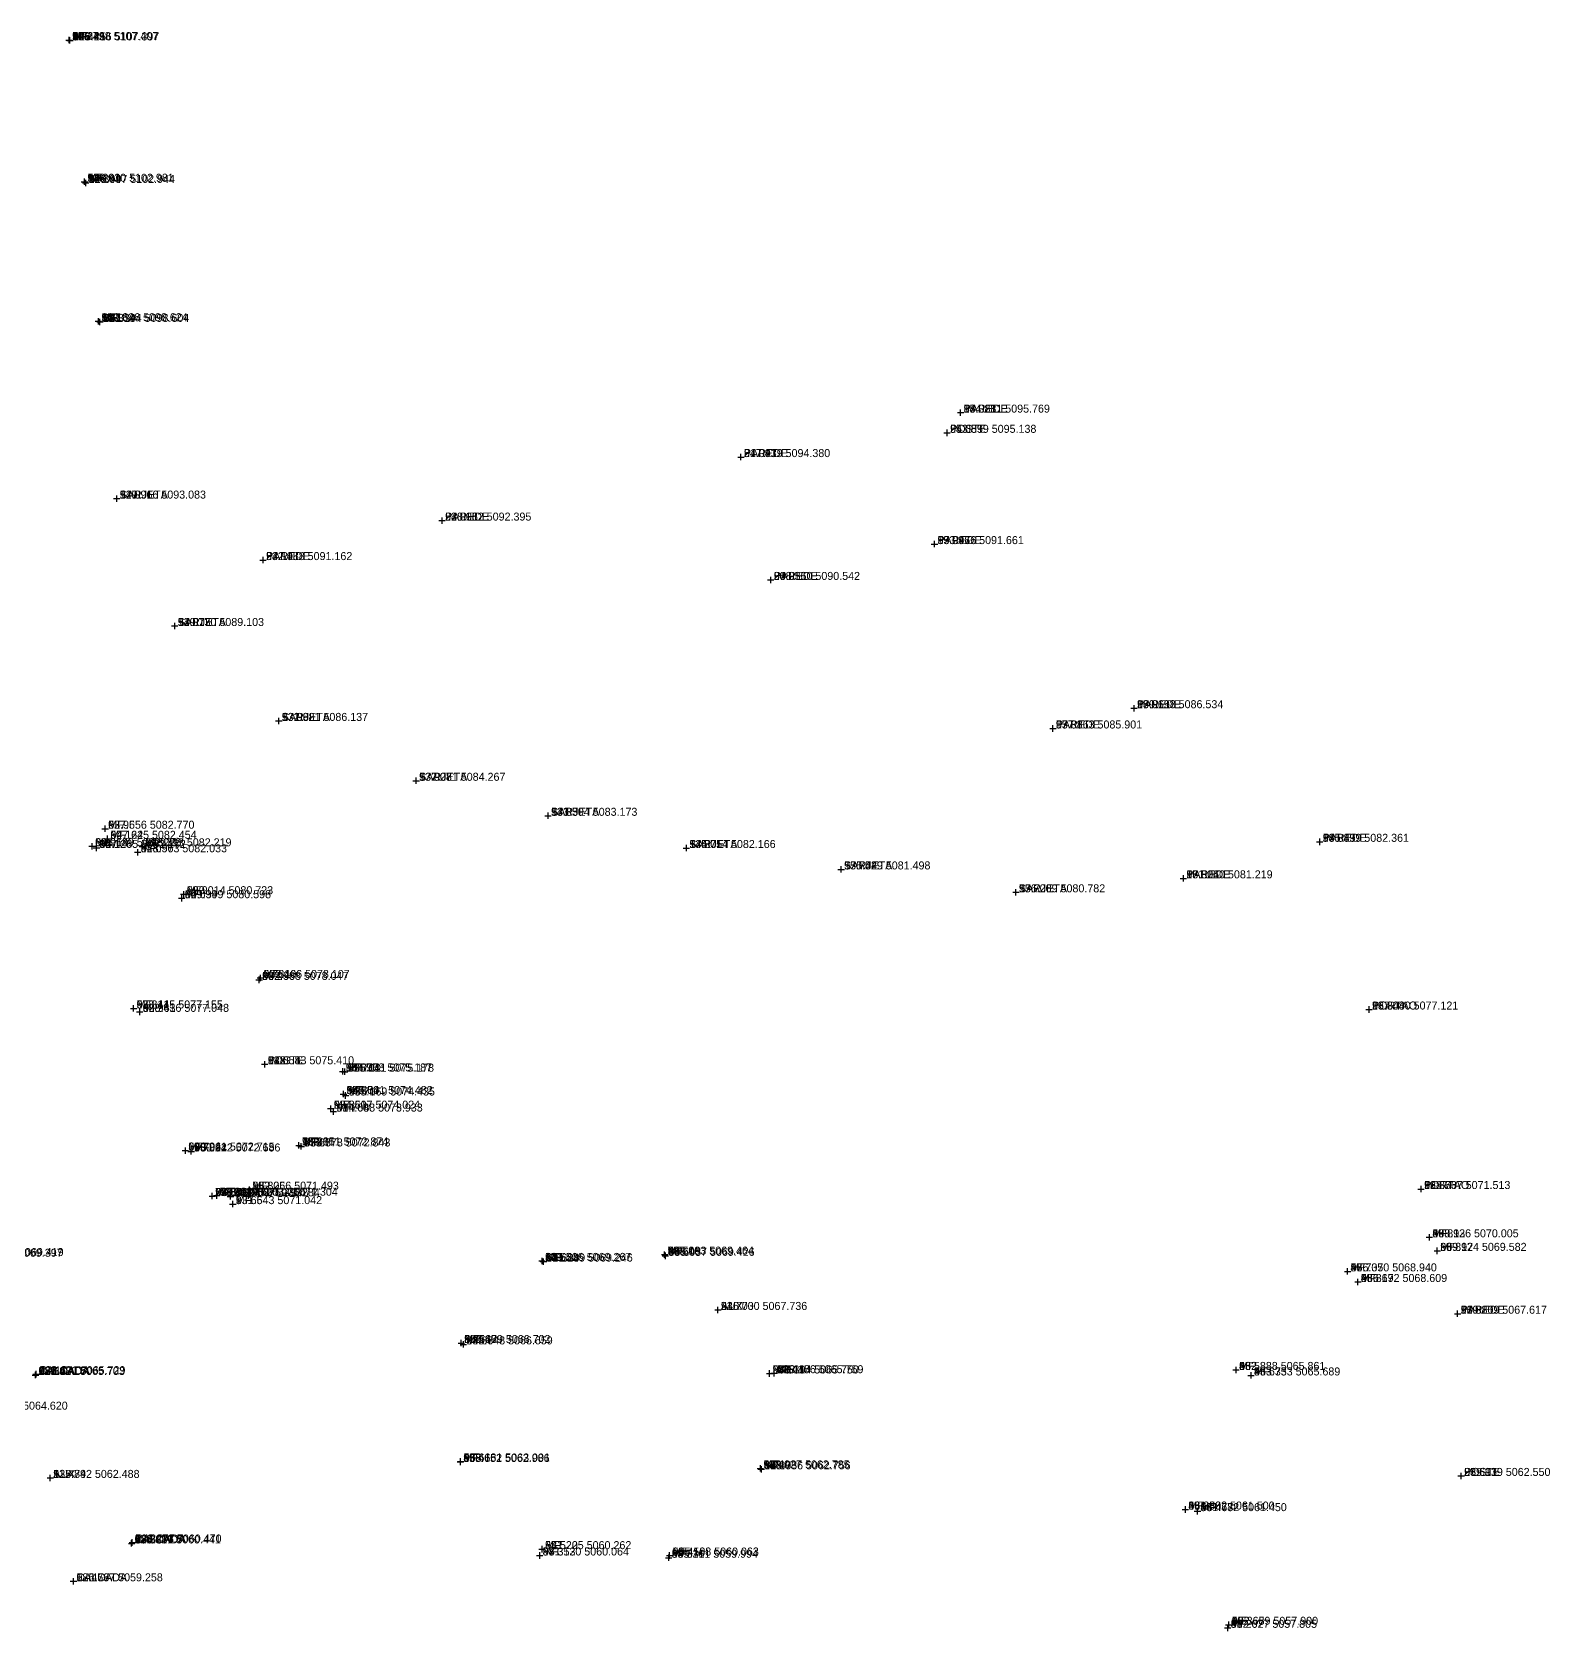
# Model space of a CAD drawing. Extents: x 886 to 1008, y 4909 to 5108.
# Drawn here: x 925.27 to 972.69, y 5057.7 to 5107.66 of the extents above; entities that cross this region are included whole.
import ezdxf

# ---------------------------------------------------------------- set-up
doc = ezdxf.new("R2010")
doc.units = 0
doc.linetypes.add('1', pattern=[0])
doc.layers.get('0').update_dxf_attribs({"linetype": '1'})
doc.styles.add('STD', font='txt')

# ---------------------------------------------------------------- blocks, each defined once
blk = doc.blocks.new('CROSS')
at = {"color": 0}
for p, q in [((-50, 0), (50, 0)), ((0, -50), (0, 50))]:
    blk.add_line(p, q, dxfattribs=at)

msp = doc.modelspace()

# ---------------------------------------------------------------- block references
at = {"layer": 'POINT', "color": 2, "xscale": 0.002, "yscale": 0.002, "zscale": 0.002}
for p in [(926.428, 5107.4067, 54.2786), (926.4557, 5107.3967, 54.4214), (926.91, 5102.9808, 54.2625), (926.9468, 5102.9444, 54.3493), (927.3464, 5098.6239, 54.1622), (927.3938, 5098.6039, 54.3142), (954.2813, 5095.7688, 54.0808), (953.8588, 5095.1376, 54.059), (947.4192, 5094.3799, 54.0928), (927.9163, 5093.0829, 54.0958), (938.082, 5092.3954, 54.096), (953.4659, 5091.6614, 53.9969), (932.4876, 5091.1622, 54.1083), (948.3502, 5090.5417, 53.956), (929.7297, 5089.1027, 54.0173), (959.6984, 5086.5344, 53.9146), (932.9812, 5086.1372, 53.962), (957.1635, 5085.9009, 53.886), (937.2711, 5084.2672, 53.9081), (941.3938, 5083.1731, 53.8502), (927.5563, 5082.7697, 53.9645), (927.6245, 5082.454, 54.1244), (927.1493, 5082.2229, 53.9678), (927.2847, 5082.1718, 54.1264), (928.573, 5082.0334, 54.0955), (928.7132, 5082.2185, 53.9393), (945.7136, 5082.1663, 53.8047), (965.4993, 5082.3605, 53.8833), (950.5495, 5081.4978, 53.7422), (961.2399, 5081.2191, 53.8061), (929.9494, 5080.5978, 54.0388), (930.0145, 5080.7233, 53.9006), (956.0087, 5080.7824, 53.7255), (932.3679, 5078.0474, 53.9975), (932.4064, 5078.107, 53.8164), (928.4446, 5077.1547, 53.8109), (928.6364, 5077.0481, 53.9409), (967.0397, 5077.1207, 53.8483), (932.5428, 5075.4103, 54.0576), (934.9785, 5075.1868, 53.8757), (935.0412, 5075.1778, 53.7106), (935.0011, 5074.4815, 53.8541), (935.0688, 5074.4349, 53.7164), (934.6066, 5074.0242, 53.8508), (934.6879, 5073.9328, 53.7037), (930.0608, 5072.7153, 53.7044), (930.2417, 5072.6865, 53.8324), (933.6111, 5072.8743, 53.8352), (933.6781, 5072.8429, 53.6769), (932.0664, 5071.4926, 53.8251), (968.6665, 5071.5132, 53.8727), (930.8999, 5071.2927, 53.6592), (931.04, 5071.3064, 53.8326), (931.4721, 5071.2836, 53.837), (931.5432, 5071.0415, 53.6636), (932.0338, 5071.3043, 53.6534), (968.9264, 5070.0047, 53.813), (945.0335, 5069.4639, 53.5156), (945.0566, 5069.426, 53.6429), (969.1737, 5069.5817, 53.8917), (941.2063, 5069.267, 53.5513), (941.2493, 5069.2459, 53.6881), (966.3703, 5068.9403, 53.7051), (966.6919, 5068.6091, 53.8165), (946.6998, 5067.7356, 53.7032), (969.8095, 5067.6172, 53.8264), (938.6792, 5066.7023, 53.5476), (938.7484, 5066.6589, 53.6642), (925.3803, 5065.7026, 53.5416), (925.4007, 5065.7287, 53.4671), (948.3135, 5065.7505, 53.5191), (948.4562, 5065.7592, 53.4099), (962.888, 5065.8614, 53.5331), (963.3531, 5065.6889, 53.6734), (938.6519, 5062.9858, 53.4649), (938.661, 5063.0008, 53.618), (925.8419, 5062.4881, 53.479), (948.0268, 5062.7855, 53.4918), (948.056, 5062.7565, 53.3727), (969.9192, 5062.5498, 53.6127), (961.3023, 5061.5, 53.3576), (961.6817, 5061.4496, 53.4773), (928.381, 5060.4407, 53.3813), (928.4026, 5060.4701, 53.3273), (941.1304, 5060.0641, 53.3521), (941.2047, 5060.2624, 53.5218), (945.1611, 5059.9937, 53.3312), (945.1882, 5060.0632, 53.4503), (926.5672, 5059.2576, 53.4788), (962.6269, 5057.8046, 53.2067), (962.6586, 5057.8999, 53.3685)]:
    msp.add_blockref('CROSS', p, dxfattribs=at)

# ---------------------------------------------------------------- texts
at = {"layer": 'CO_ORDS', "color": 3, "style": 'STD'}
for s, p in [(' 926.428 5107.407', (926.428, 5107.4067, 54.2786)), (' 926.456 5107.397', (926.4557, 5107.3967, 54.4214)), (' 926.910 5102.981', (926.91, 5102.9808, 54.2625)), (' 926.947 5102.944', (926.9468, 5102.9444, 54.3493)), (' 927.346 5098.624', (927.3464, 5098.6239, 54.1622)), (' 927.394 5098.604', (927.3938, 5098.6039, 54.3142)), (' 954.281 5095.769', (954.2813, 5095.7688, 54.0808)), (' 953.859 5095.138', (953.8588, 5095.1376, 54.059)), (' 947.419 5094.380', (947.4192, 5094.3799, 54.0928)), (' 927.916 5093.083', (927.9163, 5093.0829, 54.0958)), (' 938.082 5092.395', (938.082, 5092.3954, 54.096)), (' 953.466 5091.661', (953.4659, 5091.6614, 53.9969)), (' 932.488 5091.162', (932.4876, 5091.1622, 54.1083)), (' 948.350 5090.542', (948.3502, 5090.5417, 53.956)), (' 929.730 5089.103', (929.7297, 5089.1027, 54.0173)), (' 959.698 5086.534', (959.6984, 5086.5344, 53.9146)), (' 932.981 5086.137', (932.9812, 5086.1372, 53.962)), (' 957.163 5085.901', (957.1635, 5085.9009, 53.886)), (' 937.271 5084.267', (937.2711, 5084.2672, 53.9081)), (' 927.556 5082.770', (927.5563, 5082.7697, 53.9645)), (' 941.394 5083.173', (941.3938, 5083.1731, 53.8502)), (' 927.625 5082.454', (927.6245, 5082.454, 54.1244)), (' 965.499 5082.361', (965.4993, 5082.3605, 53.8833)), (' 927.149 5082.223', (927.1493, 5082.2229, 53.9678)), (' 927.285 5082.172', (927.2847, 5082.1718, 54.1264)), (' 928.573 5082.033', (928.573, 5082.0334, 54.0955)), (' 928.713 5082.219', (928.7132, 5082.2185, 53.9393)), (' 945.714 5082.166', (945.7136, 5082.1663, 53.8047)), (' 950.549 5081.498', (950.5495, 5081.4978, 53.7422)), (' 956.009 5080.782', (956.0087, 5080.7824, 53.7255)), (' 961.240 5081.219', (961.2399, 5081.2191, 53.8061)), (' 929.949 5080.598', (929.9494, 5080.5978, 54.0388)), (' 930.014 5080.723', (930.0145, 5080.7233, 53.9006)), (' 932.368 5078.047', (932.3679, 5078.0474, 53.9975)), (' 932.406 5078.107', (932.4064, 5078.107, 53.8164)), (' 928.445 5077.155', (928.4446, 5077.1547, 53.8109)), (' 928.636 5077.048', (928.6364, 5077.0481, 53.9409)), (' 967.040 5077.121', (967.0397, 5077.1207, 53.8483)), (' 932.543 5075.410', (932.5428, 5075.4103, 54.0576)), (' 934.978 5075.187', (934.9785, 5075.1868, 53.8757)), (' 935.041 5075.178', (935.0412, 5075.1778, 53.7106)), (' 935.001 5074.482', (935.0011, 5074.4815, 53.8541)), (' 935.069 5074.435', (935.0688, 5074.4349, 53.7164)), (' 934.607 5074.024', (934.6066, 5074.0242, 53.8508)), (' 934.688 5073.933', (934.6879, 5073.9328, 53.7037)), (' 933.611 5072.874', (933.6111, 5072.8743, 53.8352)), (' 933.678 5072.843', (933.6781, 5072.8429, 53.6769)), (' 930.061 5072.715', (930.0608, 5072.7153, 53.7044)), (' 930.242 5072.686', (930.2417, 5072.6865, 53.8324)), (' 930.900 5071.293', (930.8999, 5071.2927, 53.6592)), (' 931.040 5071.306', (931.04, 5071.3064, 53.8326)), (' 931.472 5071.284', (931.4721, 5071.2836, 53.837)), (' 932.034 5071.304', (932.0338, 5071.3043, 53.6534)), (' 932.066 5071.493', (932.0664, 5071.4926, 53.8251)), (' 968.667 5071.513', (968.6665, 5071.5132, 53.8727)), (' 931.543 5071.042', (931.5432, 5071.0415, 53.6636)), (' 968.926 5070.005', (968.9264, 5070.0047, 53.813)), (' 923.439 5069.397', (923.4387, 5069.3972, 53.646)), (' 923.469 5069.419', (923.4694, 5069.4194, 53.5926)), (' 941.206 5069.267', (941.2063, 5069.267, 53.5513)), (' 945.033 5069.464', (945.0335, 5069.4639, 53.5156)), (' 945.057 5069.426', (945.0566, 5069.426, 53.6429)), (' 969.174 5069.582', (969.1737, 5069.5817, 53.8917)), (' 941.249 5069.246', (941.2493, 5069.2459, 53.6881)), (' 966.370 5068.940', (966.3703, 5068.9403, 53.7051)), (' 966.692 5068.609', (966.6919, 5068.6091, 53.8165)), (' 946.700 5067.736', (946.6998, 5067.7356, 53.7032)), (' 969.809 5067.617', (969.8095, 5067.6172, 53.8264)), (' 938.679 5066.702', (938.6792, 5066.7023, 53.5476)), (' 938.748 5066.659', (938.7484, 5066.6589, 53.6642)), (' 962.888 5065.861', (962.888, 5065.8614, 53.5331)), (' 925.380 5065.703', (925.3803, 5065.7026, 53.5416)), (' 925.401 5065.729', (925.4007, 5065.7287, 53.4671)), (' 948.314 5065.750', (948.3135, 5065.7505, 53.5191)), (' 948.456 5065.759', (948.4562, 5065.7592, 53.4099)), (' 963.353 5065.689', (963.3531, 5065.6889, 53.6734)), (' 923.596 5064.620', (923.5965, 5064.6198, 53.5722)), (' 938.652 5062.986', (938.6519, 5062.9858, 53.4649)), (' 938.661 5063.001', (938.661, 5063.0008, 53.618)), (' 948.027 5062.785', (948.0268, 5062.7855, 53.4918)), (' 925.842 5062.488', (925.8419, 5062.4881, 53.479)), (' 948.056 5062.756', (948.056, 5062.7565, 53.3727)), (' 969.919 5062.550', (969.9192, 5062.5498, 53.6127)), (' 961.302 5061.500', (961.3023, 5061.5, 53.3576)), (' 961.682 5061.450', (961.6817, 5061.4496, 53.4773)), (' 928.381 5060.441', (928.381, 5060.4407, 53.3813)), (' 928.403 5060.470', (928.4026, 5060.4701, 53.3273)), (' 941.130 5060.064', (941.1304, 5060.0641, 53.3521)), (' 941.205 5060.262', (941.2047, 5060.2624, 53.5218)), (' 945.161 5059.994', (945.1611, 5059.9937, 53.3312)), (' 945.188 5060.063', (945.1882, 5060.0632, 53.4503)), (' 926.567 5059.258', (926.5672, 5059.2576, 53.4788)), (' 962.627 5057.805', (962.6269, 5057.8046, 53.2067)), (' 962.659 5057.900', (962.6586, 5057.8999, 53.3685))]:
    msp.add_text(s, height=0.25, dxfattribs=at).set_placement(p)
at = {"layer": 'CODE', "color": 3, "style": 'STD'}
for s, p in [(' MF', (926.428, 5107.4067, 54.2786)), (' MF', (926.4557, 5107.3967, 54.4214)), (' MF', (926.91, 5102.9808, 54.2625)), (' MF', (926.9468, 5102.9444, 54.3493)), (' MF', (927.3464, 5098.6239, 54.1622)), (' MF', (927.3938, 5098.6039, 54.3142)), (' PAREDE', (954.2813, 5095.7688, 54.0808)), (' POSTE', (953.8588, 5095.1376, 54.059)), (' PAREDE', (947.4192, 5094.3799, 54.0928)), (' SARJETA', (927.9163, 5093.0829, 54.0958)), (' PAREDE', (938.082, 5092.3954, 54.096)), (' PAREDE', (953.4659, 5091.6614, 53.9969)), (' PAREDE', (932.4876, 5091.1622, 54.1083)), (' PAREDE', (948.3502, 5090.5417, 53.956)), (' SARJETA', (929.7297, 5089.1027, 54.0173)), (' PAREDE', (959.6984, 5086.5344, 53.9146)), (' SARJETA', (932.9812, 5086.1372, 53.962)), (' PAREDE', (957.1635, 5085.9009, 53.886)), (' SARJETA', (937.2711, 5084.2672, 53.9081)), (' MF', (927.5563, 5082.7697, 53.9645)), (' SARJETA', (941.3938, 5083.1731, 53.8502)), (' MF', (927.6245, 5082.454, 54.1244)), (' PAREDE', (965.4993, 5082.3605, 53.8833)), (' MF', (927.1493, 5082.2229, 53.9678)), (' MF', (927.2847, 5082.1718, 54.1264)), (' MF', (928.573, 5082.0334, 54.0955)), (' MF', (928.7132, 5082.2185, 53.9393)), (' SARJETA', (945.7136, 5082.1663, 53.8047)), (' SARJETA', (950.5495, 5081.4978, 53.7422)), (' SARJETA', (956.0087, 5080.7824, 53.7255)), (' PAREDE', (961.2399, 5081.2191, 53.8061)), (' MF', (929.9494, 5080.5978, 54.0388)), (' MF', (930.0145, 5080.7233, 53.9006)), (' MF', (932.3679, 5078.0474, 53.9975)), (' MF', (932.4064, 5078.107, 53.8164)), (' MF', (928.4446, 5077.1547, 53.8109)), (' MF', (928.6364, 5077.0481, 53.9409)), (' PORTAO', (967.0397, 5077.1207, 53.8483)), (' POSTE', (932.5428, 5075.4103, 54.0576)), (' MF', (934.9785, 5075.1868, 53.8757)), (' MF', (935.0412, 5075.1778, 53.7106)), (' MF', (935.0011, 5074.4815, 53.8541)), (' MF', (935.0688, 5074.4349, 53.7164)), (' MF', (934.6066, 5074.0242, 53.8508)), (' MF', (934.6879, 5073.9328, 53.7037)), (' MF', (933.6111, 5072.8743, 53.8352)), (' MF', (933.6781, 5072.8429, 53.6769)), (' MF', (930.0608, 5072.7153, 53.7044)), (' MF', (930.2417, 5072.6865, 53.8324)), (' MF', (930.8999, 5071.2927, 53.6592)), (' MF', (931.04, 5071.3064, 53.8326)), (' MF', (931.4721, 5071.2836, 53.837)), (' MF', (932.0338, 5071.3043, 53.6534)), (' MF', (932.0664, 5071.4926, 53.8251)), (' PORTAO', (968.6665, 5071.5132, 53.8727)), (' MF', (931.5432, 5071.0415, 53.6636)), (' MF', (968.9264, 5070.0047, 53.813)), (' MF', (945.0335, 5069.4639, 53.5156)), (' MF', (945.0566, 5069.426, 53.6429)), (' MF', (969.1737, 5069.5817, 53.8917)), (' MF', (941.2063, 5069.267, 53.5513)), (' MF', (941.2493, 5069.2459, 53.6881)), (' MF', (966.3703, 5068.9403, 53.7051)), (' MF', (966.6919, 5068.6091, 53.8165)), (' AUX', (946.6998, 5067.7356, 53.7032)), (' PAREDE', (969.8095, 5067.6172, 53.8264)), (' MF', (938.6792, 5066.7023, 53.5476)), (' MF', (938.7484, 5066.6589, 53.6642)), (' MF', (962.888, 5065.8614, 53.5331)), (' CALCADA', (925.3803, 5065.7026, 53.5416)), (' CALCADA', (925.4007, 5065.7287, 53.4671)), (' MF', (948.3135, 5065.7505, 53.5191)), (' MF', (948.4562, 5065.7592, 53.4099)), (' MF', (963.3531, 5065.6889, 53.6734)), (' MF', (938.6519, 5062.9858, 53.4649)), (' MF', (938.661, 5063.0008, 53.618)), (' MF', (948.0268, 5062.7855, 53.4918)), (' AUX', (925.8419, 5062.4881, 53.479)), (' MF', (948.056, 5062.7565, 53.3727)), (' POSTE', (969.9192, 5062.5498, 53.6127)), (' MF', (961.3023, 5061.5, 53.3576)), (' MF', (961.6817, 5061.4496, 53.4773)), (' CALCADA', (928.381, 5060.4407, 53.3813)), (' CALCADA', (928.4026, 5060.4701, 53.3273)), (' MF', (941.1304, 5060.0641, 53.3521)), (' MF', (941.2047, 5060.2624, 53.5218)), (' MF', (945.1611, 5059.9937, 53.3312)), (' MF', (945.1882, 5060.0632, 53.4503)), (' CALCADA', (926.5672, 5059.2576, 53.4788)), (' MF', (962.6269, 5057.8046, 53.2067)), (' MF', (962.6586, 5057.8999, 53.3685))]:
    msp.add_text(s, height=0.25, dxfattribs=at).set_placement(p)
at = {"layer": 'HEIGHT', "color": 3, "style": 'STD'}
for s, p in [(' 54.279', (926.428, 5107.4067, 54.2786)), (' 54.421', (926.4557, 5107.3967, 54.4214)), (' 54.263', (926.91, 5102.9808, 54.2625)), (' 54.349', (926.9468, 5102.9444, 54.3493)), (' 54.162', (927.3464, 5098.6239, 54.1622)), (' 54.314', (927.3938, 5098.6039, 54.3142)), (' 54.081', (954.2813, 5095.7688, 54.0808)), (' 54.059', (953.8588, 5095.1376, 54.059)), (' 54.093', (947.4192, 5094.3799, 54.0928)), (' 54.096', (927.9163, 5093.0829, 54.0958)), (' 54.096', (938.082, 5092.3954, 54.096)), (' 53.997', (953.4659, 5091.6614, 53.9969)), (' 54.108', (932.4876, 5091.1622, 54.1083)), (' 53.956', (948.3502, 5090.5417, 53.956)), (' 54.017', (929.7297, 5089.1027, 54.0173)), (' 53.915', (959.6984, 5086.5344, 53.9146)), (' 53.962', (932.9812, 5086.1372, 53.962)), (' 53.886', (957.1635, 5085.9009, 53.886)), (' 53.908', (937.2711, 5084.2672, 53.9081)), (' 53.965', (927.5563, 5082.7697, 53.9645)), (' 53.850', (941.3938, 5083.1731, 53.8502)), (' 54.124', (927.6245, 5082.454, 54.1244)), (' 53.883', (965.4993, 5082.3605, 53.8833)), (' 53.968', (927.1493, 5082.2229, 53.9678)), (' 54.126', (927.2847, 5082.1718, 54.1264)), (' 54.096', (928.573, 5082.0334, 54.0955)), (' 53.939', (928.7132, 5082.2185, 53.9393)), (' 53.805', (945.7136, 5082.1663, 53.8047)), (' 53.742', (950.5495, 5081.4978, 53.7422)), (' 53.726', (956.0087, 5080.7824, 53.7255)), (' 53.806', (961.2399, 5081.2191, 53.8061)), (' 54.039', (929.9494, 5080.5978, 54.0388)), (' 53.901', (930.0145, 5080.7233, 53.9006)), (' 53.998', (932.3679, 5078.0474, 53.9975)), (' 53.816', (932.4064, 5078.107, 53.8164)), (' 53.811', (928.4446, 5077.1547, 53.8109)), (' 53.941', (928.6364, 5077.0481, 53.9409)), (' 53.848', (967.0397, 5077.1207, 53.8483)), (' 54.058', (932.5428, 5075.4103, 54.0576)), (' 53.876', (934.9785, 5075.1868, 53.8757)), (' 53.711', (935.0412, 5075.1778, 53.7106)), (' 53.854', (935.0011, 5074.4815, 53.8541)), (' 53.716', (935.0688, 5074.4349, 53.7164)), (' 53.851', (934.6066, 5074.0242, 53.8508)), (' 53.704', (934.6879, 5073.9328, 53.7037)), (' 53.835', (933.6111, 5072.8743, 53.8352)), (' 53.677', (933.6781, 5072.8429, 53.6769)), (' 53.704', (930.0608, 5072.7153, 53.7044)), (' 53.832', (930.2417, 5072.6865, 53.8324)), (' 53.659', (930.8999, 5071.2927, 53.6592)), (' 53.833', (931.04, 5071.3064, 53.8326)), (' 53.837', (931.4721, 5071.2836, 53.837)), (' 53.653', (932.0338, 5071.3043, 53.6534)), (' 53.825', (932.0664, 5071.4926, 53.8251)), (' 53.873', (968.6665, 5071.5132, 53.8727)), (' 53.664', (931.5432, 5071.0415, 53.6636)), (' 53.813', (968.9264, 5070.0047, 53.813)), (' 53.551', (941.2063, 5069.267, 53.5513)), (' 53.516', (945.0335, 5069.4639, 53.5156)), (' 53.643', (945.0566, 5069.426, 53.6429)), (' 53.892', (969.1737, 5069.5817, 53.8917)), (' 53.688', (941.2493, 5069.2459, 53.6881)), (' 53.705', (966.3703, 5068.9403, 53.7051)), (' 53.817', (966.6919, 5068.6091, 53.8165)), (' 53.703', (946.6998, 5067.7356, 53.7032)), (' 53.826', (969.8095, 5067.6172, 53.8264)), (' 53.548', (938.6792, 5066.7023, 53.5476)), (' 53.664', (938.7484, 5066.6589, 53.6642)), (' 53.533', (962.888, 5065.8614, 53.5331)), (' 53.542', (925.3803, 5065.7026, 53.5416)), (' 53.467', (925.4007, 5065.7287, 53.4671)), (' 53.519', (948.3135, 5065.7505, 53.5191)), (' 53.410', (948.4562, 5065.7592, 53.4099)), (' 53.673', (963.3531, 5065.6889, 53.6734)), (' 53.465', (938.6519, 5062.9858, 53.4649)), (' 53.618', (938.661, 5063.0008, 53.618)), (' 53.492', (948.0268, 5062.7855, 53.4918)), (' 53.479', (925.8419, 5062.4881, 53.479)), (' 53.373', (948.056, 5062.7565, 53.3727)), (' 53.613', (969.9192, 5062.5498, 53.6127)), (' 53.358', (961.3023, 5061.5, 53.3576)), (' 53.477', (961.6817, 5061.4496, 53.4773)), (' 53.381', (928.381, 5060.4407, 53.3813)), (' 53.327', (928.4026, 5060.4701, 53.3273)), (' 53.352', (941.1304, 5060.0641, 53.3521)), (' 53.522', (941.2047, 5060.2624, 53.5218)), (' 53.331', (945.1611, 5059.9937, 53.3312)), (' 53.450', (945.1882, 5060.0632, 53.4503)), (' 53.479', (926.5672, 5059.2576, 53.4788)), (' 53.207', (962.6269, 5057.8046, 53.2067)), (' 53.368', (962.6586, 5057.8999, 53.3685))]:
    msp.add_text(s, height=0.25, dxfattribs=at).set_placement(p)
at = {"layer": 'PT_ID', "color": 3, "style": 'STD'}
for s, p in [(' 146', (926.428, 5107.4067, 54.2786)), (' 147', (926.4557, 5107.3967, 54.4214)), (' 148', (926.91, 5102.9808, 54.2625)), (' 149', (926.9468, 5102.9444, 54.3493)), (' 150', (927.3464, 5098.6239, 54.1622)), (' 151', (927.3938, 5098.6039, 54.3142)), (' 18', (954.2813, 5095.7688, 54.0808)), (' 24', (953.8588, 5095.1376, 54.059)), (' 21', (947.4192, 5094.3799, 54.0928)), (' 129', (927.9163, 5093.0829, 54.0958)), (' 22', (938.082, 5092.3954, 54.096)), (' 19', (953.4659, 5091.6614, 53.9969)), (' 23', (932.4876, 5091.1622, 54.1083)), (' 20', (948.3502, 5090.5417, 53.956)), (' 130', (929.7297, 5089.1027, 54.0173)), (' 16', (959.6984, 5086.5344, 53.9146)), (' 131', (932.9812, 5086.1372, 53.962)), (' 17', (957.1635, 5085.9009, 53.886)), (' 132', (937.2711, 5084.2672, 53.9081)), (' 63', (927.5563, 5082.7697, 53.9645)), (' 133', (941.3938, 5083.1731, 53.8502)), (' 64', (927.6245, 5082.454, 54.1244)), (' 14', (965.4993, 5082.3605, 53.8833)), (' 65', (927.1493, 5082.2229, 53.9678)), (' 66', (927.2847, 5082.1718, 54.1264)), (' 62', (928.573, 5082.0334, 54.0955)), (' 61', (928.7132, 5082.2185, 53.9393)), (' 134', (945.7136, 5082.1663, 53.8047)), (' 135', (950.5495, 5081.4978, 53.7422)), (' 136', (956.0087, 5080.7824, 53.7255)), (' 15', (961.2399, 5081.2191, 53.8061)), (' 60', (929.9494, 5080.5978, 54.0388)), (' 59', (930.0145, 5080.7233, 53.9006)), (' 58', (932.3679, 5078.0474, 53.9975)), (' 57', (932.4064, 5078.107, 53.8164)), (' 67', (928.4446, 5077.1547, 53.8109)), (' 68', (928.6364, 5077.0481, 53.9409)), (' 13', (967.0397, 5077.1207, 53.8483)), (' 128', (932.5428, 5075.4103, 54.0576)), (' 56', (934.9785, 5075.1868, 53.8757)), (' 55', (935.0412, 5075.1778, 53.7106)), (' 54', (935.0011, 5074.4815, 53.8541)), (' 53', (935.0688, 5074.4349, 53.7164)), (' 52', (934.6066, 5074.0242, 53.8508)), (' 51', (934.6879, 5073.9328, 53.7037)), (' 78', (933.6111, 5072.8743, 53.8352)), (' 77', (933.6781, 5072.8429, 53.6769)), (' 69', (930.0608, 5072.7153, 53.7044)), (' 70', (930.2417, 5072.6865, 53.8324)), (' 71', (930.8999, 5071.2927, 53.6592)), (' 72', (931.04, 5071.3064, 53.8326)), (' 74', (931.4721, 5071.2836, 53.837)), (' 75', (932.0338, 5071.3043, 53.6534)), (' 76', (932.0664, 5071.4926, 53.8251)), (' 12', (968.6665, 5071.5132, 53.8727)), (' 73', (931.5432, 5071.0415, 53.6636)), (' 49', (968.9264, 5070.0047, 53.813)), (' 81', (941.2063, 5069.267, 53.5513)), (' 79', (945.0335, 5069.4639, 53.5156)), (' 80', (945.0566, 5069.426, 53.6429)), (' 50', (969.1737, 5069.5817, 53.8917)), (' 82', (941.2493, 5069.2459, 53.6881)), (' 47', (966.3703, 5068.9403, 53.7051)), (' 48', (966.6919, 5068.6091, 53.8165)), (' 2', (946.6998, 5067.7356, 53.7032)), (' 11', (969.8095, 5067.6172, 53.8264)), (' 83', (938.6792, 5066.7023, 53.5476)), (' 84', (938.7484, 5066.6589, 53.6642)), (' 45', (962.888, 5065.8614, 53.5331)), (' 181', (925.3803, 5065.7026, 53.5416)), (' 182', (925.4007, 5065.7287, 53.4671)), (' 94', (948.3135, 5065.7505, 53.5191)), (' 93', (948.4562, 5065.7592, 53.4099)), (' 46', (963.3531, 5065.6889, 53.6734)), (' 85', (938.6519, 5062.9858, 53.4649)), (' 86', (938.661, 5063.0008, 53.618)), (' 92', (948.0268, 5062.7855, 53.4918)), (' 137', (925.8419, 5062.4881, 53.479)), (' 91', (948.056, 5062.7565, 53.3727)), (' 25', (969.9192, 5062.5498, 53.6127)), (' 43', (961.3023, 5061.5, 53.3576)), (' 44', (961.6817, 5061.4496, 53.4773)), (' 184', (928.381, 5060.4407, 53.3813)), (' 183', (928.4026, 5060.4701, 53.3273)), (' 87', (941.1304, 5060.0641, 53.3521)), (' 88', (941.2047, 5060.2624, 53.5218)), (' 89', (945.1611, 5059.9937, 53.3312)), (' 90', (945.1882, 5060.0632, 53.4503)), (' 185', (926.5672, 5059.2576, 53.4788)), (' 41', (962.6269, 5057.8046, 53.2067)), (' 42', (962.6586, 5057.8999, 53.3685))]:
    msp.add_text(s, height=0.25, dxfattribs=at).set_placement(p)

doc.saveas('drawing.dxf')
